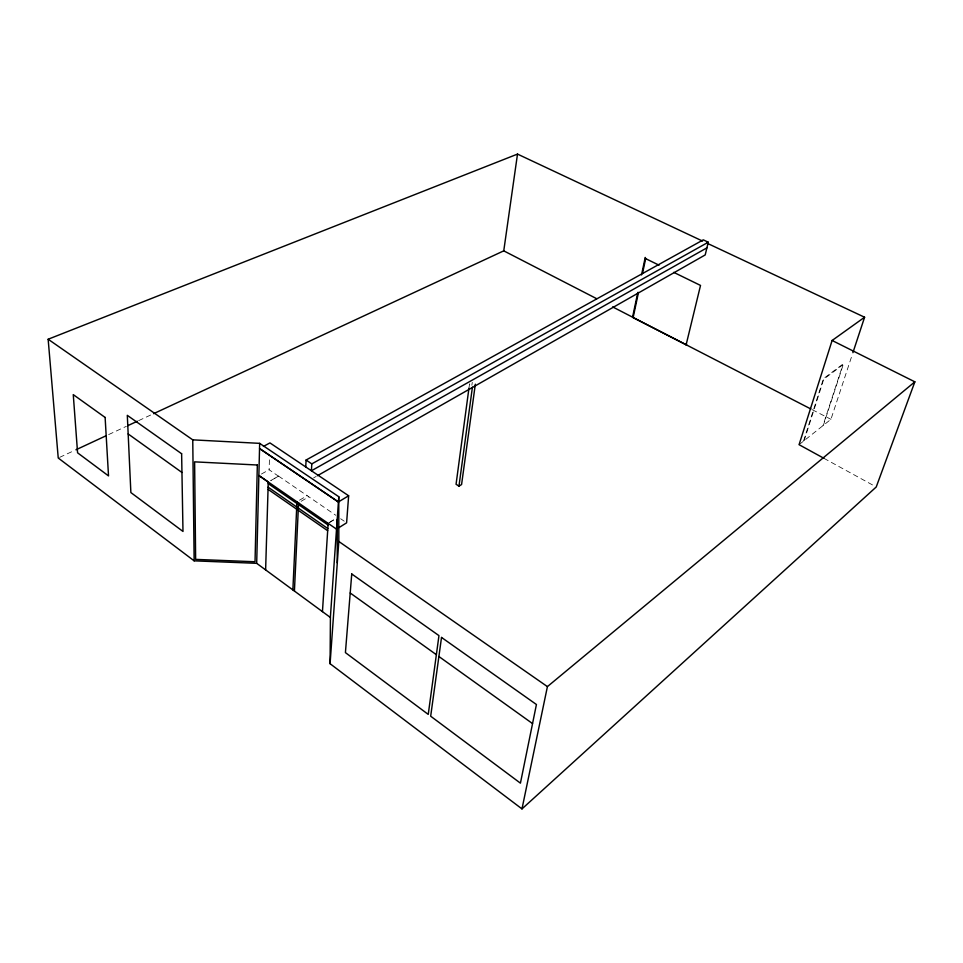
<?xml version="1.0" encoding="UTF-8"?>
<svg xmlns="http://www.w3.org/2000/svg" width="963" height="963" viewBox="0 0 963 963"><rect width="100%" height="100%" fill="white"/><g stroke="black" fill="none" stroke-linecap="round" stroke-linejoin="round"><path stroke-width="0.72" stroke-dasharray="4.82 3.61" d="M270.82 480.549L278.5 476.204L269.122 469.751L269.484 457.822M278.5 476.204L270.832 480.417M468.933 388.294L469.535 383.864L471.581 385.104M471.87 385.296L472.267 382.347M803.503 441.15L823.425 378.676L843.54 363.629L823.377 425.333M804.165 440.621L823.786 379.121L842.806 364.881L822.944 425.67M799.073 444.677L830.937 419.314L852.436 354.095M329.418 522.44L335.738 518.527M329.418 522.584L335.738 518.672M299.517 500.182L307.149 495.68M301.142 501.302L308.774 496.776M313.577 477.913L316.189 476.42M261.43 474.037L269.122 469.751M59.598 457.377L74.584 450.407M108.65 434.578L126.358 426.332M138.624 420.638L152.25 414.295M812.266 409.696L830.937 419.314M823.919 458.304L873.622 485.545M278.512 476.071L335.81 515.289M340.649 518.744L344.224 521.188"/><path stroke-width="1.44" d="M337.231 562.825L337.255 519.37M823.919 458.304L799.073 444.677L832.116 340.481L914.85 381.829L876.234 486.977L521.982 808.908L330.08 663.712L330.417 617.403M259.661 443.353L338.783 496.727L330.369 617.452L256.688 563.331L259.661 443.353L192.756 439.85L48.15 339.241L517.504 154.092L702.617 241.099M265.619 569.891L268.268 481.861M292.872 589.91L296.977 501.687M294.413 591.041L298.59 502.806M305.74 467.067L306.09 460.025L703.291 239.847L708.262 242.231L705.205 254.93L317.489 475.686M708.262 242.231L311.795 463.901L311.422 470.775L706.914 247.852M322.449 611.637L328.166 523.222M330.08 663.712L338.82 541.471L338.783 496.727M263.441 446.423L269.941 442.908L348.642 495.764L346.608 522.825L339.048 527.568M468.933 388.294L456.065 484.257L458.966 486.159L461.578 484.521L475.337 384.201M458.966 486.159L472.412 387.198M153.611 413.669L503.757 250.849L517.504 154.092M521.982 808.908L547.417 686.607L914.85 381.829M632.571 317.176L637.819 292.403M641.527 274.924L645.234 257.446L645.655 258.638L642.526 273.348M638.469 292.475L633.112 317.646L686.956 345.175M686.089 344.923L700.522 285.433L673.763 272.36M852.905 352.675L864.593 317.236L706.698 243.025M832.116 340.481L864.593 317.236M338.41 501.988L259.541 448.529L338.41 501.94L348.642 495.764M75.945 449.781L105.918 435.842M127.718 425.706L137.264 421.264M48.15 339.241L58.237 458.015L194.141 560.839L256.688 563.331M645.655 258.638L659.041 265.174M503.757 250.849L596.711 298.711M612.649 306.92L810.93 409.01M306.09 460.025L311.795 463.901M336.52 529.144L258.866 475.505L268.268 482.006M268.22 483.631L328.046 525.004M268.111 487.158L327.817 528.555M268.051 489.324L327.673 530.721M338.82 541.471L547.417 686.607M128.163 433.952L181.947 472.472M350.207 592.991L436.371 654.696M438.899 656.513L532.551 723.586M192.756 439.85L194.141 560.839M257.338 465.009L255.026 561.754L195.633 559.383L194.61 461.855L257.338 465.009M351.736 573.972L345.416 652.613L428.246 714.402L438.959 635.616L351.736 573.972M441.523 637.434L430.678 716.207L520.429 783.16L536.427 704.507L441.523 637.434M181.622 453.729L127.309 415.342L130.872 492.562L182.982 531.444L181.622 453.729M105.123 417.448L73.26 394.625L77.582 452.815L108.518 475.903L105.123 417.448"/></g></svg>
